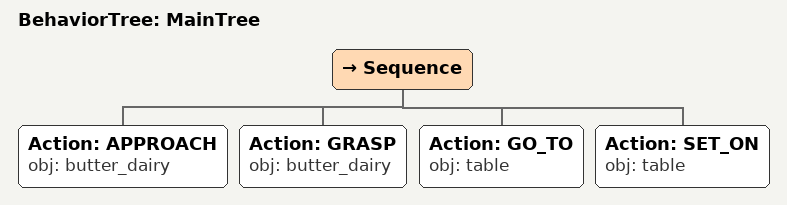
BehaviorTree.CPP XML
<root main_tree_to_execute="MainTree">
  <BehaviorTree ID="MainTree">
    <Sequence>
      <!-- Approach butter_dairy -->
      <Action ID="APPROACH" obj="butter_dairy" />
      <!-- Grasp butter_dairy -->
      <Action ID="GRASP" obj="butter_dairy" />
      <!-- Go to table -->
      <Action ID="GO_TO" obj="table" />
      <!-- Set on table -->
      <Action ID="SET_ON" obj="table" />
    </Sequence>
  </BehaviorTree>
</root>
